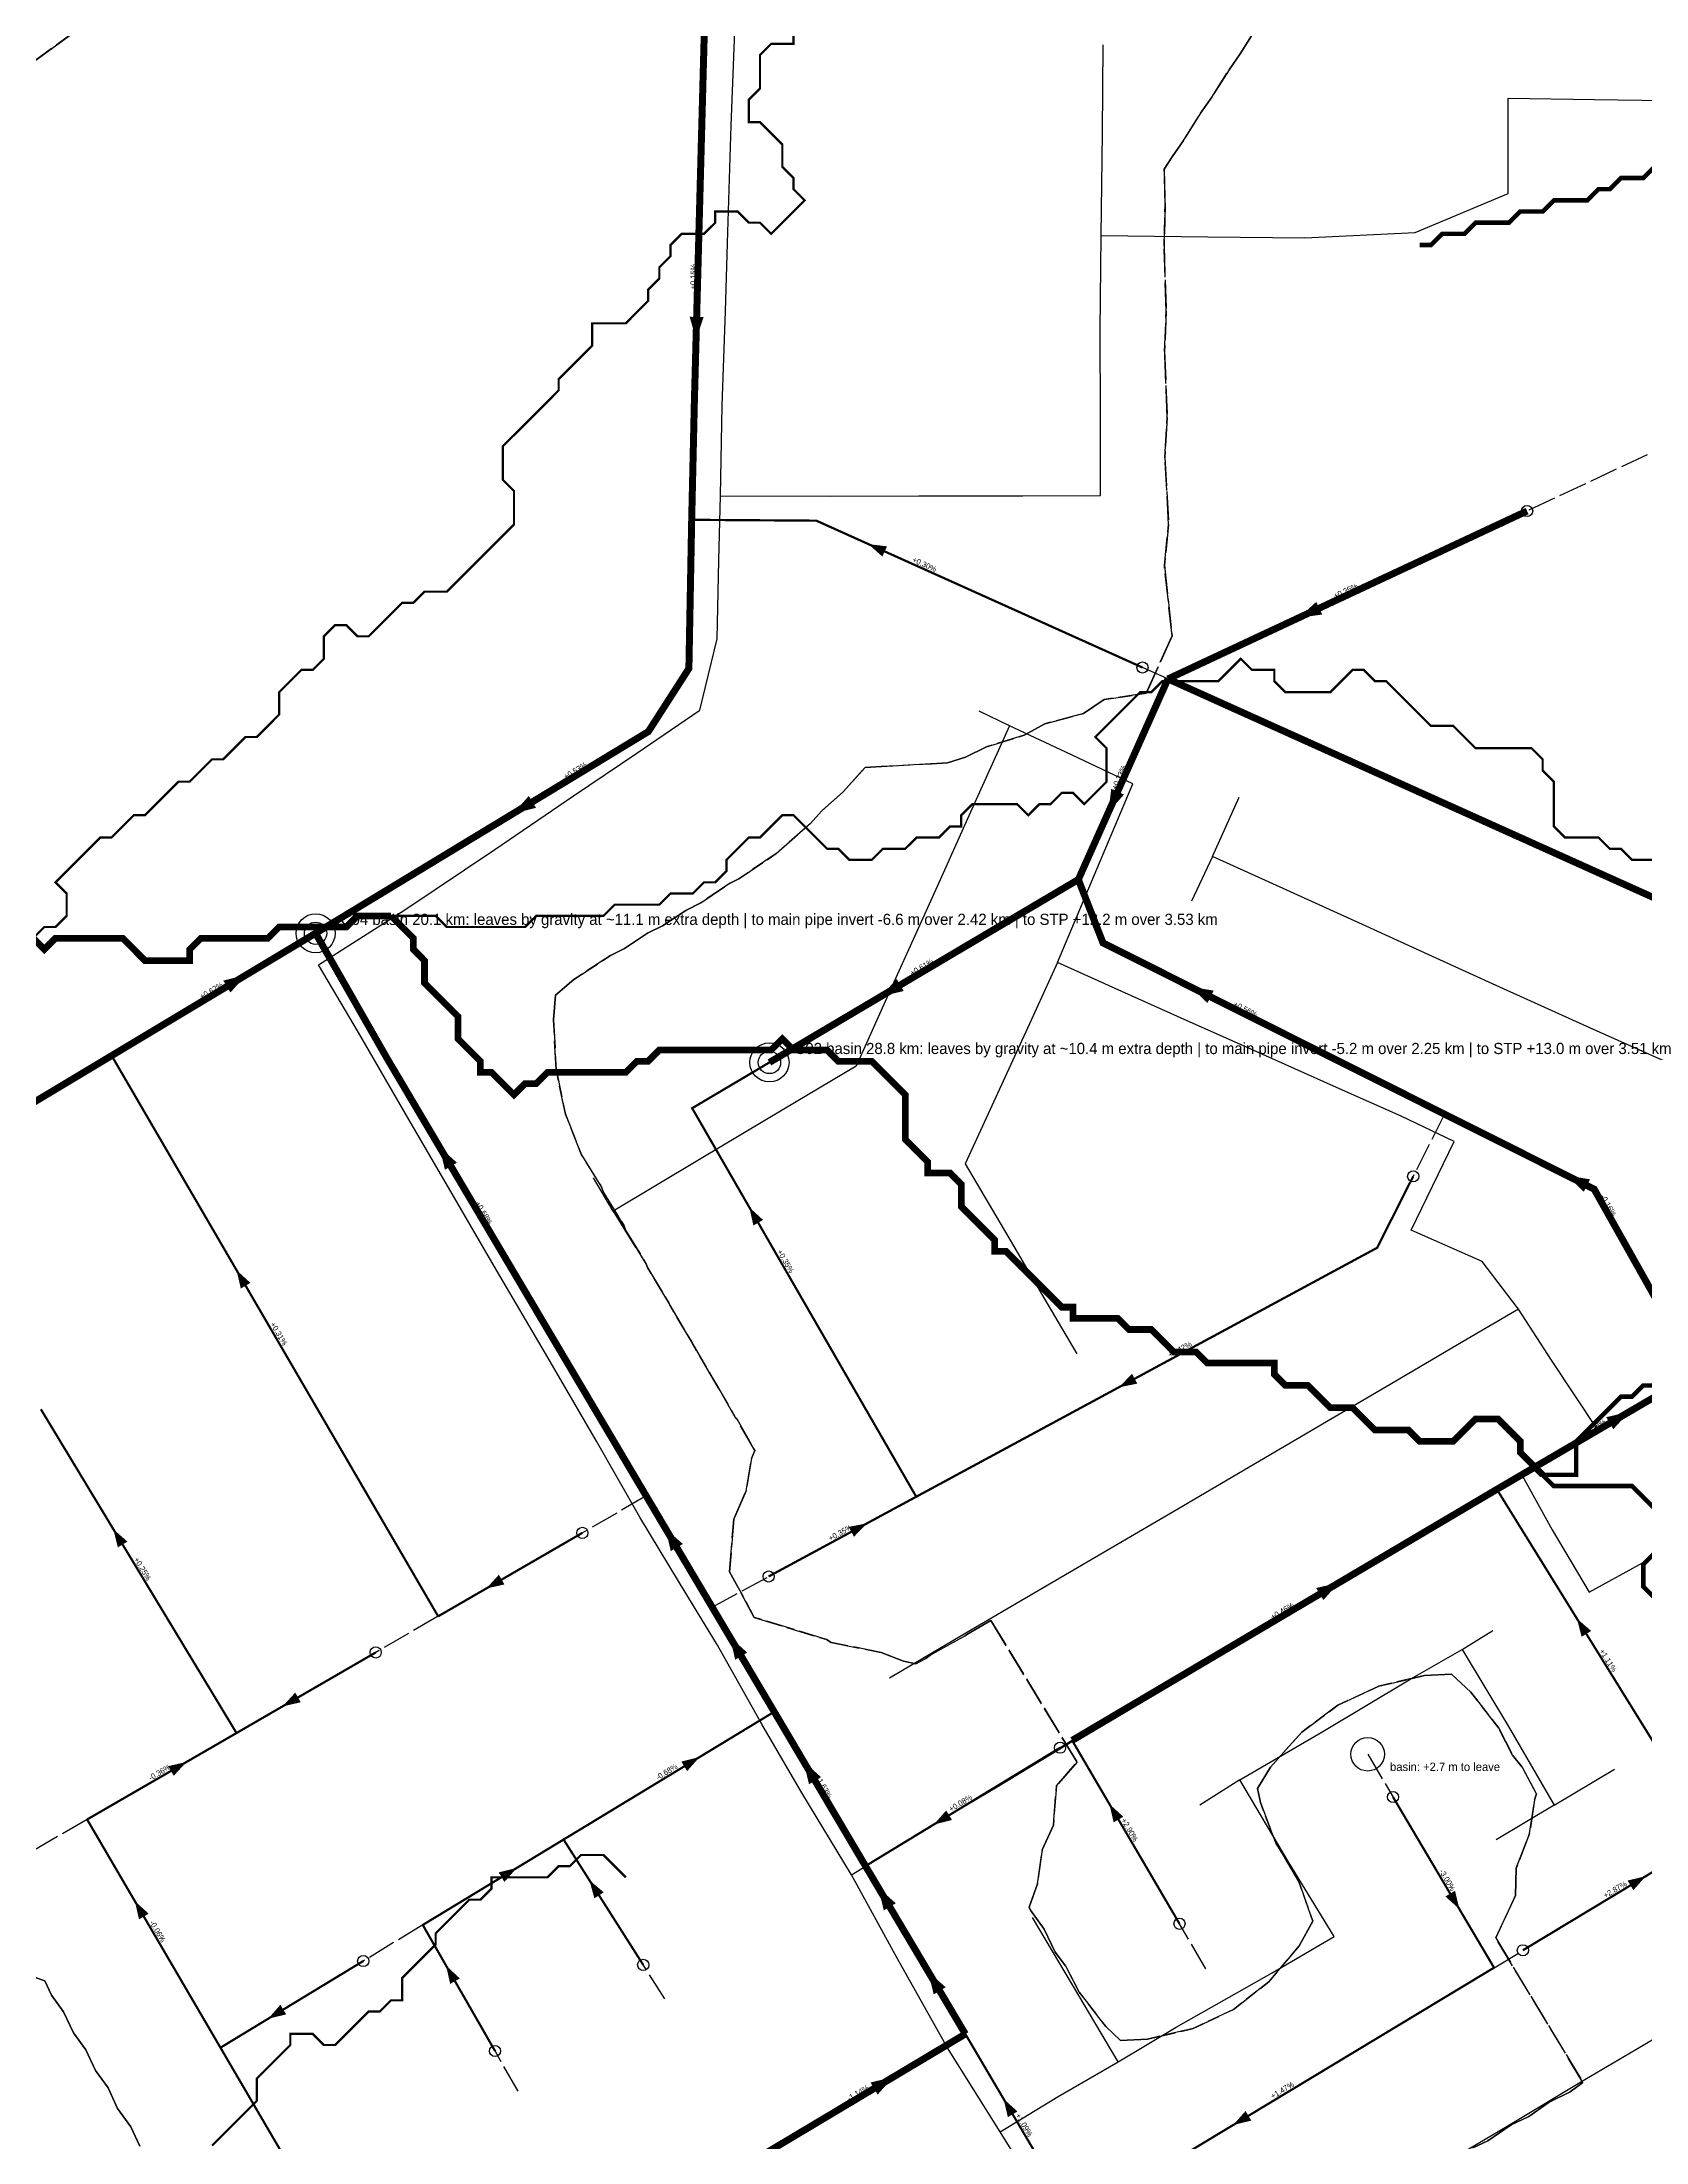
# Model space of a CAD drawing. Header units: metres. Extents: x 442821 to 452274, y 2561971 to 2571293.
# Drawn here: x 444798 to 445372, y 2566409 to 2567161 of the extents above; entities that cross this region are included whole.
import ezdxf
from ezdxf.enums import TextEntityAlignment as Align

# ---------------------------------------------------------------- set-up
doc = ezdxf.new("R2010")
doc.units = ezdxf.units.M
doc.header["$LTSCALE"] = 8
doc.linetypes.add('DASHDOT', pattern=[3.556, 2.54, -0.508, 0, -0.508])
doc.linetypes.add('DASHED', pattern=[1.524, 1.27, -0.254])
for name, color, linetype in [('A_ARROWS', 7, 'Continuous'), ('A_BASINS', 1, 'Continuous'), ('A_BRANCH', 7, 'Continuous'), ('A_BUILT_2006', 252, 'Continuous'), ('A_CATCHMENTS', 7, 'Continuous'), ('A_ENVELOPE', 3, 'Continuous'), ('A_GRADIENT', 8, 'Continuous'), ('A_HEAD_GAP', 8, 'Continuous'), ('A_HEADS', 8, 'Continuous'), ('A_LATERAL', 7, 'Continuous'), ('A_OUTLET_LABEL', 7, 'Continuous'), ('A_OUTLETS', 7, 'Continuous'), ('A_STREAMS', 5, 'Continuous'), ('A_SUBMAIN', 7, 'Continuous')]:
    doc.layers.add(name, color=color, linetype=linetype)

msp = doc.modelspace()

# ---------------------------------------------------------------- linework, layer by layer
at = {"layer": 'A_ARROWS', "color": 3}
for points in [[(445032.34, 2567054.61), (445030.06, 2567062.68), (445035.05, 2567062.54)], [(445094.01, 2566981.32), (445100.67, 2566980.52), (445099.02, 2566976.87)], [(444966.95, 2566884.91), (444972.5, 2566891.2), (444975.09, 2566886.92)], [(444871.32, 2566827.08), (444865.75, 2566820.82), (444863.18, 2566825.11)], [(444940.57, 2566765.54), (444946.8, 2566759.93), (444942.5, 2566757.38)], [(444867.96, 2566721.43), (444872.91, 2566716.9), (444869.46, 2566714.89)], [(444823.87, 2566628.75), (444828.89, 2566624.31), (444825.46, 2566622.24)], [(445021.38, 2566629.05), (445027.61, 2566623.45), (445023.31, 2566620.9)], [(444957.25, 2566607.51), (444961.79, 2566612.45), (444963.79, 2566608.99)], [(445044.42, 2566590.21), (445050.65, 2566584.6), (445046.35, 2566582.05)], [(444884.39, 2566565.33), (444888.93, 2566570.27), (444890.93, 2566566.81)], [(444850.01, 2566545.43), (444845.47, 2566540.49), (444843.47, 2566543.95)], [(445033.59, 2566547.2), (445029.15, 2566542.17), (445027.08, 2566545.59)], [(445070.83, 2566545.63), (445077.05, 2566540.02), (445072.75, 2566537.47)], [(445117.4, 2566523.05), (445121.83, 2566528.09), (445123.9, 2566524.67)], [(444968.22, 2566507.53), (444963.78, 2566502.5), (444961.71, 2566505.92)], [(444994.2, 2566503.12), (444999.32, 2566498.79), (444995.95, 2566496.64)], [(444831.55, 2566495.65), (444836.5, 2566491.13), (444833.05, 2566489.11)], [(445097.56, 2566500.47), (445103.8, 2566494.87), (445099.5, 2566492.31)], [(445305.43, 2566492.81), (445300.45, 2566497.3), (445303.89, 2566499.34)], [(444942.92, 2566472.54), (444947.84, 2566467.98), (444944.37, 2566465.99)], [(445115.42, 2566470.41), (445121.66, 2566464.81), (445117.36, 2566462.26)], [(444879.2, 2566453.51), (444883.63, 2566458.54), (444885.71, 2566455.12)], [(445102.89, 2566432.67), (445097.31, 2566426.42), (445094.74, 2566430.72)], [(445142.37, 2566424.85), (445147.34, 2566420.35), (445143.9, 2566418.32)], [(445224.5, 2566415.5), (445228.94, 2566420.52), (445231.01, 2566417.1)]]:
    msp.add_solid(points, dxfattribs=at)
at = {"layer": 'A_ARROWS', "color": 2}
for points in [[(445248.05, 2566954.98), (445254.24, 2566960.64), (445256.36, 2566956.11)], [(445179.91, 2566885.42), (445180.89, 2566893.74), (445185.45, 2566891.7)], [(445098.51, 2566819.45), (445104.12, 2566825.68), (445106.66, 2566821.37)], [(445209.3, 2566822.86), (445217.57, 2566821.51), (445215.33, 2566817.04)], [(445343.94, 2566755.33), (445352.21, 2566753.98), (445349.97, 2566749.51)], [(445051.39, 2566743.98), (445056.31, 2566739.44), (445052.85, 2566737.44)], [(445183.64, 2566679.55), (445188.32, 2566684.36), (445190.22, 2566680.84)], [(445366.16, 2566670.73), (445360.52, 2566664.53), (445358, 2566668.84)], [(445093.52, 2566630.86), (445088.84, 2566626.05), (445086.94, 2566629.57)], [(445262.38, 2566609.62), (445256.77, 2566603.4), (445254.22, 2566607.7)], [(445347.51, 2566596.74), (445352.58, 2566592.35), (445349.18, 2566590.24)], [(445180.24, 2566530.37), (445185.2, 2566525.85), (445181.75, 2566523.83)], [(445372.13, 2566504.57), (445367.69, 2566499.55), (445365.62, 2566502.98)]]:
    msp.add_solid(points, dxfattribs=at)
at = {"layer": 'A_BASINS', "color": 1}
msp.add_circle((445272.64, 2566548.21), 6, dxfattribs=at)
at = {"layer": 'A_BRANCH', "color": 3, "linetype": 'DASHED', "const_width": 0.8}
for points in [[(445192.07, 2566937.16), (445075.39, 2566989.71), (445030.78, 2566990.01)], [(444991.68, 2566627.44), (444940.07, 2566597.57)], [(445162.58, 2566550.54), (445092.97, 2566508.19)], [(444913.27, 2566474.19), (444862.19, 2566443.19)]]:
    msp.add_lwpolyline(points, dxfattribs=at)
at = {"layer": 'A_BRANCH', "color": 2, "linetype": 'DASHED', "const_width": 0.8}
for points in [[(445288.92, 2566755.04), (445276.03, 2566729.48), (445111.12, 2566640.37)], [(445058.31, 2566611.83), (445111.12, 2566640.37)]]:
    msp.add_lwpolyline(points, dxfattribs=at)
at = {"layer": 'A_BRANCH', "color": 3, "const_width": 0.8}
msp.add_lwpolyline([(444917.74, 2566584.64), (444867.93, 2566555.8)], dxfattribs=at)
at = {"layer": 'A_BRANCH', "color": 2, "const_width": 0.8}
msp.add_lwpolyline([(445328.17, 2566478.05), (445395.74, 2566518.81)], dxfattribs=at)
at = {"layer": 'A_BUILT_2006', "color": 252}
for points in [[(445044.85, 2567131.12), (445046.44, 2567171.15)], [(445177.71, 2567128.41), (445178.05, 2567160.04)], [(445322.86, 2567106.81), (445322.93, 2567140.9)], [(445322.93, 2567140.9), (445353.84, 2567140.47)], [(445353.84, 2567140.47), (445387.66, 2567140.01)], [(445043.77, 2567093), (445044.85, 2567131.12)], [(445177.32, 2567091.74), (445177.71, 2567128.41)], [(445289.61, 2567092.85), (445322.86, 2567106.81)], [(445042.93, 2567064.74), (445043.77, 2567093)], [(445176.93, 2567057.75), (445177.32, 2567091.74)], [(445177.32, 2567091.74), (445215.4, 2567091.33)], [(445215.4, 2567091.33), (445250.16, 2567090.96)], [(445250.16, 2567090.96), (445289.61, 2567092.85)], [(445041.65, 2567030.93), (445042.93, 2567064.74)], [(445177.03, 2567027.07), (445176.93, 2567057.75)], [(445041.05, 2566998.57), (445041.65, 2567030.93)], [(445177.03, 2566998.66), (445177.03, 2567027.07)], [(445040.47, 2566975.44), (445041.05, 2566998.57)], [(445041.05, 2566998.57), (445080.32, 2566998.47)], [(445080.32, 2566998.47), (445112.04, 2566998.62)], [(445112.04, 2566998.62), (445149.27, 2566998.64)], [(445149.27, 2566998.64), (445177.03, 2566998.66)], [(445039.91, 2566947.47), (445040.47, 2566975.44)], [(445033.75, 2566921.9), (445039.91, 2566947.47)], [(445010.85, 2566906.27), (445033.75, 2566921.9)], [(445144.51, 2566916.29), (445132.62, 2566889.91)], [(445144.51, 2566916.29), (445133.62, 2566921.52)], [(445164.65, 2566906.85), (445144.51, 2566916.29)], [(444988.44, 2566891.17), (445010.85, 2566906.27)], [(445188.62, 2566895.52), (445164.65, 2566906.85)], [(445175.76, 2566865.03), (445188.62, 2566895.52)], [(444960.32, 2566872.07), (444988.44, 2566891.17)], [(445132.62, 2566889.91), (445118.56, 2566858.72)], [(445217.12, 2566869.52), (445226.62, 2566890.74)], [(444928.18, 2566850.42), (444960.32, 2566872.07)], [(445161.62, 2566831.52), (445175.76, 2566865.03)], [(445217.12, 2566869.52), (445209.62, 2566853.52)], [(445244.98, 2566856.84), (445217.12, 2566869.52)], [(445118.56, 2566858.72), (445102.68, 2566823.49)], [(445270.74, 2566845.12), (445244.98, 2566856.84)], [(444897.3, 2566830.73), (444928.18, 2566850.42)], [(445297.16, 2566833.1), (445270.74, 2566845.12)], [(444911.57, 2566806.48), (444897.3, 2566830.73)], [(445161.62, 2566831.52), (445151.59, 2566809.65)], [(445182.34, 2566822.25), (445161.62, 2566831.52)], [(445319.9, 2566822.76), (445297.16, 2566833.1)], [(445102.68, 2566823.49), (445089.62, 2566794.52)], [(445204.64, 2566812.28), (445182.34, 2566822.25)], [(445353.41, 2566807.61), (445319.9, 2566822.76)], [(445231.62, 2566800.21), (445204.64, 2566812.28)], [(444929.08, 2566776.17), (444911.57, 2566806.48)], [(445151.59, 2566809.65), (445138.83, 2566781.79)], [(445379.89, 2566795.84), (445353.41, 2566807.61)], [(445261.51, 2566786.85), (445231.62, 2566800.21)], [(445089.62, 2566794.52), (445063.74, 2566779.05)], [(445138.83, 2566781.79), (445128.62, 2566759.52)], [(445284.62, 2566776.52), (445261.51, 2566786.85)], [(444945.04, 2566748.82), (444929.08, 2566776.17)], [(445063.74, 2566779.05), (445033.56, 2566761.01)], [(445303.62, 2566767.52), (445284.62, 2566776.52)], [(445288.2, 2566735.72), (445303.62, 2566767.52)], [(445033.56, 2566761.01), (445002.68, 2566742.55)], [(445128.62, 2566759.52), (445143.86, 2566733.61)], [(445002.68, 2566742.55), (444995.62, 2566754.52)], [(444961, 2566721.48), (444945.04, 2566748.82)], [(445002.68, 2566742.55), (445010.62, 2566729.52)], [(445313.62, 2566724.52), (445288.2, 2566735.72)], [(445143.86, 2566733.61), (445158.02, 2566709.54)], [(444978.45, 2566691.58), (444961, 2566721.48)], [(445326.62, 2566707.52), (445313.62, 2566724.52)], [(445158.02, 2566709.54), (445168.62, 2566691.52)], [(445326.62, 2566707.52), (445306.79, 2566695.88)], [(445338.44, 2566689.26), (445326.62, 2566707.52)], [(444996.75, 2566660.22), (444978.45, 2566691.58)], [(445306.79, 2566695.88), (445282.73, 2566681.77)], [(445355.16, 2566664.12), (445338.44, 2566689.26)], [(445282.73, 2566681.77), (445259.89, 2566668.37)], [(445355.16, 2566664.12), (445375.88, 2566676.41)], [(445259.89, 2566668.37), (445233.89, 2566653.12)], [(445327.93, 2566647.97), (445355.16, 2566664.12)], [(445012.28, 2566633.03), (444996.75, 2566660.22)], [(445233.89, 2566653.12), (445204.69, 2566635.91)], [(445296.75, 2566629.49), (445327.93, 2566647.97)], [(445327.93, 2566647.97), (445338.59, 2566628.58)], [(445026.39, 2566609.57), (445012.28, 2566633.03)], [(445204.69, 2566635.91), (445173.72, 2566617.82)], [(445262.7, 2566609.32), (445296.75, 2566629.49)], [(445338.59, 2566628.58), (445351.83, 2566606.25)], [(445173.72, 2566617.82), (445148.45, 2566602.99)], [(445351.83, 2566606.25), (445372.29, 2566617.47)], [(445040.07, 2566587.22), (445026.39, 2566609.57)], [(445230.48, 2566590.19), (445262.7, 2566609.32)], [(445148.45, 2566602.99), (445128.9, 2566591.52)], [(445055.84, 2566559), (445040.07, 2566587.22)], [(445128.9, 2566591.52), (445101.55, 2566575.48)], [(445200.51, 2566572.42), (445230.48, 2566590.19)], [(445288.1, 2566575.24), (445306.44, 2566585.75)], [(445306.44, 2566585.75), (445317.39, 2566592.54)], [(445306.44, 2566585.75), (445323.01, 2566558.11)], [(445167.57, 2566553.19), (445200.51, 2566572.42)], [(445256.54, 2566556.32), (445288.1, 2566575.24)], [(445070.2, 2566534.39), (445055.84, 2566559)], [(445226.9, 2566539.07), (445256.54, 2566556.32)], [(445323.01, 2566558.11), (445339.39, 2566530.01)], [(445140.08, 2566536.58), (445167.57, 2566553.19)], [(445339.39, 2566530.01), (445360.92, 2566542.86)], [(445087.94, 2566505.06), (445070.2, 2566534.39)], [(445115.69, 2566522.11), (445140.08, 2566536.58)], [(445226.9, 2566539.07), (445212.62, 2566529.99)], [(445244.42, 2566509.44), (445226.9, 2566539.07)], [(445339.39, 2566530.01), (445318.6, 2566517.6)], [(445087.94, 2566505.06), (445115.69, 2566522.11)], [(445104.34, 2566475.28), (445087.94, 2566505.06)], [(445260.62, 2566483), (445244.42, 2566509.44)], [(445167.04, 2566465.63), (445152.74, 2566489.76)], [(445238.48, 2566469.97), (445260.62, 2566483)], [(445122.35, 2566443.13), (445104.34, 2566475.28)], [(445183.37, 2566438.08), (445167.04, 2566465.63)], [(445204.12, 2566450.53), (445238.48, 2566469.97)], [(445183.37, 2566438.08), (445204.12, 2566450.53)], [(445368.55, 2566442.58), (445386.44, 2566453.16)], [(445141.15, 2566413.01), (445122.35, 2566443.13)], [(445161.95, 2566425.71), (445183.37, 2566438.08)], [(445350.3, 2566431.78), (445368.55, 2566442.58)], [(445322.6, 2566415.13), (445350.3, 2566431.78)], [(445141.15, 2566413.01), (445161.95, 2566425.71)], [(445159.82, 2566383.04), (445141.15, 2566413.01)], [(445291, 2566396.43), (445322.6, 2566415.13)]]:
    msp.add_lwpolyline(points, dxfattribs=at)
at = {"layer": 'A_CATCHMENTS', "color": 3, "linetype": 'DASHED'}
for points in [[(444349.99, 2566829.93), (444822.46, 2567173.82)], [(445231.12, 2567163.27), (445227.01, 2567156.8), (445223.03, 2567151.06), (445216.86, 2567141.3), (445212.84, 2567135.5), (445206.71, 2567125.8), (445202.64, 2567119.94), (445199.85, 2567115.51), (445200.18, 2567102.57), (445199.81, 2567088.07), (445200.52, 2567064.66), (445200, 2567050.29), (445200.9, 2567026.66), (445200.11, 2567012.33), (445201.41, 2566988.37), (445199.89, 2566973.64), (445202.66, 2566948.5), (445193.39, 2566927.93), (445178.31, 2566925.72), (445170.98, 2566920.71), (445157.17, 2566916.99), (445149.78, 2566912.96), (445136.28, 2566908.81), (445128.8, 2566905.11), (445122.35, 2566903.01), (445116.61, 2566902.67), (445116.32, 2566902.69), (445098.67, 2566901.7), (445098.54, 2566901.67), (445092.79, 2566901.37), (445085.13, 2566892.8), (445077.24, 2566885.79), (445073.26, 2566881.33), (445060.99, 2566870.54), (445047.67, 2566861.53), (445044.57, 2566859.97), (445034.1, 2566852.95), (445028.63, 2566850.23), (445020.32, 2566844.7), (445015.2, 2566842.18), (445006.54, 2566836.45), (445001.77, 2566834.12), (444988.67, 2566825.51), (444982.11, 2566819.91), (444981.37, 2566811.02), (444982.26, 2566793.45), (444985.6, 2566777.34), (444991.4, 2566762.68), (444998.38, 2566751.51), (444999.26, 2566749.24), (445006.47, 2566737.56), (445007.14, 2566735.81), (445014.54, 2566723.68), (445015.03, 2566722.39), (445022.61, 2566709.8), (445022.92, 2566708.96), (445030.67, 2566695.92), (445030.81, 2566695.54), (445038.69, 2566682.11), (445038.75, 2566682.04), (445046.5, 2566668.65), (445046.89, 2566668.2), (445053.32, 2566656.93), (445052.24, 2566654.08), (445050.26, 2566642.53), (445045.87, 2566632.39), (445044.31, 2566613.55), (445053.16, 2566597.18), (445079.06, 2566589.22), (445080.74, 2566588.2), (445098.62, 2566584.59), (445106.61, 2566581.48), (445111.01, 2566580.55), (445114.55, 2566582.46), (445116.16, 2566583.69), (445128.65, 2566590.64), (445129.22, 2566591.08), (445137.86, 2566596.03), (445168.67, 2566545.39), (445161.3, 2566536.96), (445160.19, 2566522.8), (445156.21, 2566513.97), (445154.51, 2566501.85), (445151.51, 2566493.49), (445151.99, 2566492.42), (445156.89, 2566485.63), (445160.88, 2566477.37), (445164.58, 2566472.51), (445169.43, 2566463.09), (445178.93, 2566450.72), (445184.26, 2566445.81), (445193.9, 2566446.23), (445210.19, 2566450.04), (445224.64, 2566456.88), (445237.27, 2566466.76), (445248.08, 2566479.65), (445253.02, 2566488.42), (445248.01, 2566502.65), (445239.77, 2566516.52), (445234.25, 2566530.91), (445233.21, 2566535.92), (445237.85, 2566543.53), (445249.05, 2566556.13), (445261.98, 2566565.8), (445276.63, 2566572.55), (445293.01, 2566576.38), (445302.59, 2566576.86), (445309.58, 2566570.47), (445319.53, 2566557.54), (445324.49, 2566547.91), (445327.9, 2566543.63), (445333.08, 2566533.98), (445332.34, 2566531.94), (445330.59, 2566519.86), (445325.81, 2566507.46), (445325.55, 2566497.67), (445318.45, 2566482.49), (445349.67, 2566430.73), (445345.05, 2566427.39), (445337.59, 2566423.7), (445330.35, 2566418.61), (445323.94, 2566415.52), (445315.65, 2566409.83), (445310.29, 2566407.33)], [(444833.29, 2566407.95), (444830.13, 2566414.88), (444825.39, 2566421.47), (444821.95, 2566428.81), (444817.49, 2566435), (444814, 2566442.42), (444809.6, 2566448.52), (444806.05, 2566456.04), (444801.7, 2566462.04), (444799.31, 2566467.11), (444793.47, 2566469.09)]]:
    msp.add_lwpolyline(points, dxfattribs=at)
at = {"layer": 'A_CATCHMENTS', "color": 2, "linetype": 'DASHED'}
msp.add_lwpolyline([(445310.29, 2566407.33), (445315.65, 2566409.83), (445323.94, 2566415.52), (445330.35, 2566418.61), (445337.59, 2566423.7), (445345.05, 2566427.39), (445349.67, 2566430.73), (445318.45, 2566482.49), (445325.55, 2566497.67), (445325.81, 2566507.46), (445330.59, 2566519.86), (445332.34, 2566531.94), (445333.08, 2566533.98), (445327.9, 2566543.63), (445324.49, 2566547.91), (445319.53, 2566557.54), (445309.58, 2566570.47), (445302.59, 2566576.86), (445293.01, 2566576.38), (445276.63, 2566572.55), (445261.98, 2566565.8), (445249.05, 2566556.13), (445237.85, 2566543.53), (445233.21, 2566535.92), (445234.25, 2566530.91), (445239.77, 2566516.52), (445248.01, 2566502.65), (445253.02, 2566488.42), (445248.08, 2566479.65), (445237.27, 2566466.76), (445224.64, 2566456.88), (445210.19, 2566450.04), (445193.9, 2566446.23), (445184.26, 2566445.81), (445178.93, 2566450.72), (445169.43, 2566463.09), (445164.58, 2566472.51), (445160.88, 2566477.37), (445156.89, 2566485.63), (445151.99, 2566492.42), (445151.51, 2566493.49), (445154.51, 2566501.85), (445156.21, 2566513.97), (445160.19, 2566522.8), (445161.3, 2566536.96), (445168.67, 2566545.39), (445137.86, 2566596.03), (445129.22, 2566591.08), (445128.65, 2566590.64), (445116.16, 2566583.69), (445114.55, 2566582.46), (445111.01, 2566580.55), (445106.61, 2566581.48), (445098.62, 2566584.59), (445080.74, 2566588.2), (445079.06, 2566589.22), (445053.16, 2566597.18), (445044.31, 2566613.55), (445045.87, 2566632.39), (445050.26, 2566642.53), (445052.24, 2566654.08), (445053.32, 2566656.93), (445046.89, 2566668.2), (445046.5, 2566668.65), (445038.75, 2566682.04), (445038.69, 2566682.11), (445030.81, 2566695.54), (445030.67, 2566695.92), (445022.92, 2566708.96), (445022.61, 2566709.8), (445015.03, 2566722.39), (445014.54, 2566723.68), (445007.14, 2566735.81), (445006.47, 2566737.56), (444999.26, 2566749.24), (444998.38, 2566751.51), (444991.4, 2566762.68), (444985.6, 2566777.34), (444982.26, 2566793.45), (444981.37, 2566811.02), (444982.11, 2566819.91), (444988.67, 2566825.51), (445001.77, 2566834.12), (445006.54, 2566836.45), (445015.2, 2566842.18), (445020.32, 2566844.7), (445028.63, 2566850.23), (445034.1, 2566852.95), (445044.57, 2566859.97), (445047.67, 2566861.53), (445060.99, 2566870.54), (445073.26, 2566881.33), (445077.24, 2566885.79), (445085.13, 2566892.8), (445092.79, 2566901.37), (445098.54, 2566901.67), (445098.67, 2566901.7), (445116.32, 2566902.69), (445116.61, 2566902.67), (445122.35, 2566903.01), (445128.8, 2566905.11), (445136.28, 2566908.81), (445149.78, 2566912.96), (445157.17, 2566916.99), (445170.98, 2566920.71), (445178.31, 2566925.72), (445193.39, 2566927.93), (445202.66, 2566948.5), (445199.89, 2566973.64), (445201.41, 2566988.37), (445200.11, 2567012.33), (445200.9, 2567026.66), (445200, 2567050.29), (445200.52, 2567064.66), (445199.81, 2567088.07), (445200.18, 2567102.57), (445199.85, 2567115.51), (445202.64, 2567119.94), (445206.71, 2567125.8), (445212.84, 2567135.5), (445216.86, 2567141.3), (445223.03, 2567151.06), (445227.01, 2567156.8), (445231.12, 2567163.27)], dxfattribs=at)
at = {"layer": 'A_CATCHMENTS', "color": 1, "linetype": 'DASHED'}
msp.add_lwpolyline([(444793.47, 2566469.09), (444799.31, 2566467.11), (444801.7, 2566462.04), (444806.05, 2566456.04), (444809.6, 2566448.52), (444814, 2566442.42), (444817.49, 2566435), (444821.95, 2566428.81), (444825.39, 2566421.47), (444830.13, 2566414.88), (444833.29, 2566407.95)], dxfattribs=at)
at = {"layer": 'A_ENVELOPE', "color": 3}
msp.add_lwpolyline([(444250.94, 2566757.85), (445002.03, 2567304.52), (445444.13, 2567418.61), (445577.23, 2567680.07), (447477.54, 2567541.02)], dxfattribs=at)
at = {"layer": 'A_HEAD_GAP', "color": 8, "linetype": 'DASHED'}
for points in [[(445505.12, 2567075.26), (445329.67, 2566993.17)], [(445201.18, 2566933.06), (445192.07, 2566937.16)], [(445300.14, 2566777.3), (445288.92, 2566755.04)], [(445014.5, 2566640.66), (444991.68, 2566627.44)], [(445038.08, 2566600.9), (445058.31, 2566611.83)], [(444940.07, 2566597.57), (444917.74, 2566584.64)], [(445166.9, 2566553.16), (445162.58, 2566550.54)], [(445272.64, 2566548.21), (445281.7, 2566532.9)], [(444814.48, 2566524.86), (444794.6, 2566513.35)], [(444934.57, 2566487.11), (444913.27, 2566474.19)], [(445214.74, 2566471.45), (445205.31, 2566487.54)], [(445021.14, 2566460.7), (445013.44, 2566472.82)], [(445317.85, 2566471.82), (445328.17, 2566478.05)], [(444968.68, 2566427.59), (444960.42, 2566442)]]:
    msp.add_lwpolyline(points, dxfattribs=at)
at = {"layer": 'A_HEADS', "color": 2}
for centre in [(445329.67, 2566993.17), (445288.92, 2566755.04), (445058.31, 2566611.83), (445205.31, 2566487.54), (445328.17, 2566478.05)]:
    msp.add_circle(centre, 2, dxfattribs=at)
at = {"layer": 'A_HEADS', "color": 3}
for centre in [(445192.07, 2566937.16), (444991.68, 2566627.44), (444917.74, 2566584.64), (445162.58, 2566550.54), (445281.7, 2566532.9), (444913.27, 2566474.19), (445013.44, 2566472.82), (444960.42, 2566442)]:
    msp.add_circle(centre, 2, dxfattribs=at)
at = {"layer": 'A_LATERAL', "color": 3, "linetype": 'DASHED', "const_width": 0.8}
for points in [[(444940.07, 2566597.57), (444823.25, 2566798.24)], [(444867.93, 2566555.8), (444797.94, 2566671.68)], [(444862.19, 2566443.19), (444814.48, 2566524.86)]]:
    msp.add_lwpolyline(points, dxfattribs=at)
at = {"layer": 'A_LATERAL', "color": 2, "linetype": 'DASHED', "const_width": 0.8}
msp.add_lwpolyline([(445111.12, 2566640.37), (445030.95, 2566779.43), (445058.6, 2566795.81)], dxfattribs=at)
at = {"layer": 'A_LATERAL', "color": 2, "const_width": 0.8}
for points in [[(445395.74, 2566518.81), (445318.86, 2566643.02)], [(445205.31, 2566487.54), (445166.9, 2566553.16)]]:
    msp.add_lwpolyline(points, dxfattribs=at)
at = {"layer": 'A_LATERAL', "color": 3, "linetype": 'DASHDOT', "const_width": 0.8}
for points in [[(444984.95, 2566517.68), (445060.31, 2566563.41)], [(444814.48, 2566524.86), (444867.93, 2566555.8)], [(445281.7, 2566532.9), (445317.85, 2566471.82)], [(444934.57, 2566487.11), (444984.95, 2566517.68)]]:
    msp.add_lwpolyline(points, dxfattribs=at)
at = {"layer": 'A_LATERAL', "color": 3, "const_width": 0.8}
for points in [[(445013.44, 2566472.82), (444984.95, 2566517.68)], [(444960.42, 2566442), (444934.57, 2566487.11)], [(445317.85, 2566471.82), (445167.97, 2566381.4)], [(444928.99, 2566328.83), (444862.19, 2566443.19)], [(445167.97, 2566381.4), (445128.69, 2566448.08)]]:
    msp.add_lwpolyline(points, dxfattribs=at)
at = {"layer": 'A_OUTLETS', "color": 1}
for centre, radius in [((444896.23, 2566842.03), 7), ((444896.23, 2566842.03), 4), ((445058.6, 2566795.81), 7), ((445058.6, 2566795.81), 4)]:
    msp.add_circle(centre, radius, dxfattribs=at)
at = {"layer": 'A_STREAMS', "color": 5}
for points, const_width in [([(445067.21, 2567164.38), (445067.21, 2567160.38), (445063.21, 2567160.38), (445059.21, 2567160.38), (445055.21, 2567156.38), (445055.21, 2567152.38), (445055.21, 2567148.38), (445055.21, 2567144.37), (445051.21, 2567140.37), (445051.21, 2567136.37), (445051.21, 2567132.37), (445055.21, 2567132.37), (445059.21, 2567128.37), (445063.21, 2567124.37), (445063.21, 2567120.37), (445063.21, 2567116.36), (445067.21, 2567112.36), (445067.21, 2567108.36), (445071.21, 2567104.36), (445067.21, 2567100.36), (445063.21, 2567096.36), (445059.21, 2567092.36), (445055.21, 2567096.36), (445051.21, 2567096.36), (445047.21, 2567100.36), (445043.21, 2567100.36), (445039.21, 2567100.36), (445039.21, 2567096.36), (445035.2, 2567092.36), (445031.2, 2567092.36), (445027.2, 2567092.36), (445023.2, 2567088.35), (445023.2, 2567084.35), (445019.2, 2567080.35), (445019.2, 2567076.35), (445015.2, 2567072.35), (445015.2, 2567068.35), (445011.2, 2567064.35), (445007.2, 2567060.34), (445003.2, 2567060.34), (444999.2, 2567060.34), (444995.2, 2567060.34), (444995.2, 2567056.34), (444995.2, 2567052.34), (444991.2, 2567048.34), (444987.2, 2567044.34), (444983.2, 2567040.34), (444983.2, 2567036.34), (444979.2, 2567032.33), (444975.2, 2567028.33), (444971.2, 2567024.33), (444967.2, 2567020.33), (444963.19, 2567016.33), (444963.19, 2567012.33), (444963.19, 2567008.33), (444963.19, 2567004.32), (444967.2, 2567000.32), (444967.2, 2566996.32), (444967.2, 2566992.32), (444967.2, 2566988.32), (444963.19, 2566984.32), (444959.19, 2566980.32), (444955.19, 2566976.32), (444951.19, 2566972.31), (444947.19, 2566968.31), (444943.19, 2566964.31), (444939.19, 2566964.31), (444935.19, 2566964.31), (444931.19, 2566960.31), (444927.19, 2566960.31), (444923.19, 2566956.31), (444919.19, 2566952.31), (444915.19, 2566948.31), (444911.19, 2566948.31), (444907.19, 2566952.31), (444903.19, 2566952.31), (444899.19, 2566948.31), (444899.19, 2566944.3), (444899.19, 2566940.3), (444895.19, 2566936.3), (444891.18, 2566936.3), (444887.18, 2566932.3), (444883.18, 2566928.3), (444883.18, 2566924.3), (444883.18, 2566920.3), (444879.18, 2566916.29), (444875.18, 2566912.29), (444871.18, 2566912.29), (444867.18, 2566908.29), (444863.18, 2566904.29), (444859.18, 2566904.29), (444855.18, 2566900.29), (444851.18, 2566896.29), (444847.18, 2566896.29), (444843.18, 2566892.29), (444839.18, 2566888.28), (444835.18, 2566884.28), (444831.18, 2566884.28), (444827.18, 2566880.28), (444823.18, 2566876.28), (444819.17, 2566876.28), (444815.17, 2566872.28), (444811.17, 2566868.28), (444807.17, 2566864.28), (444803.17, 2566860.27), (444807.17, 2566856.27), (444807.17, 2566852.27), (444807.17, 2566848.27), (444803.17, 2566844.27), (444799.17, 2566844.27), (444795.17, 2566840.27)], 0.8), ([(445375.25, 2567116.36), (445371.25, 2567112.36), (445367.25, 2567112.36), (445363.25, 2567112.36), (445359.25, 2567108.36), (445355.25, 2567108.36), (445351.25, 2567104.36), (445347.25, 2567104.36), (445343.25, 2567104.36), (445339.25, 2567104.36), (445335.25, 2567100.36), (445331.25, 2567100.36), (445327.25, 2567100.36), (445323.24, 2567096.36), (445319.24, 2567096.36), (445315.24, 2567096.36), (445311.24, 2567096.36), (445307.24, 2567092.36), (445303.24, 2567092.36), (445299.24, 2567092.36), (445295.24, 2567088.35), (445291.24, 2567088.35)], 1.6), ([(445375.25, 2566868.28), (445371.25, 2566868.28), (445367.25, 2566868.28), (445363.25, 2566872.28), (445359.25, 2566872.28), (445355.25, 2566876.28), (445351.25, 2566876.28), (445347.25, 2566876.28), (445343.25, 2566876.28), (445339.25, 2566880.28), (445339.25, 2566884.28), (445339.25, 2566888.28), (445339.25, 2566892.29), (445339.25, 2566896.29), (445335.25, 2566900.29), (445335.25, 2566904.29), (445331.25, 2566908.29), (445327.25, 2566908.29), (445323.24, 2566908.29), (445319.24, 2566908.29), (445315.24, 2566908.29), (445311.24, 2566908.29), (445307.24, 2566912.29), (445303.24, 2566916.29), (445299.24, 2566916.29), (445295.24, 2566916.29), (445291.24, 2566920.3), (445287.24, 2566924.3), (445283.24, 2566928.3), (445279.24, 2566932.3), (445275.24, 2566932.3), (445271.24, 2566936.3), (445267.24, 2566936.3), (445263.24, 2566932.3), (445259.24, 2566928.3), (445255.24, 2566928.3), (445251.23, 2566928.3), (445247.23, 2566928.3), (445243.23, 2566928.3), (445239.23, 2566932.3), (445239.23, 2566936.3), (445235.23, 2566936.3), (445231.23, 2566936.3), (445227.23, 2566940.3), (445223.23, 2566936.3), (445219.23, 2566932.3), (445215.23, 2566932.3), (445211.23, 2566932.3), (445207.23, 2566932.3), (445203.23, 2566932.3), (445199.23, 2566932.3), (445195.23, 2566928.3), (445191.23, 2566928.3), (445187.23, 2566924.3), (445183.23, 2566920.3), (445179.22, 2566916.29), (445175.22, 2566912.29), (445179.22, 2566908.29), (445179.22, 2566904.29), (445179.22, 2566900.29), (445179.22, 2566896.29), (445175.22, 2566892.29), (445171.22, 2566888.28), (445167.22, 2566892.29), (445163.22, 2566892.29), (445159.22, 2566888.28), (445155.22, 2566888.28), (445151.22, 2566884.28), (445147.22, 2566888.28), (445143.22, 2566888.28), (445139.22, 2566888.28), (445135.22, 2566888.28), (445131.22, 2566888.28), (445127.22, 2566884.28), (445127.22, 2566880.28), (445123.22, 2566880.28), (445119.22, 2566876.28), (445115.22, 2566876.28), (445111.22, 2566876.28), (445107.21, 2566872.28), (445103.21, 2566872.28), (445099.21, 2566872.28), (445095.21, 2566868.28), (445091.21, 2566868.28), (445087.21, 2566868.28), (445083.21, 2566872.28), (445079.21, 2566872.28), (445075.21, 2566876.28), (445071.21, 2566880.28), (445067.21, 2566884.28), (445063.21, 2566884.28), (445059.21, 2566880.28), (445055.21, 2566876.28), (445051.21, 2566876.28), (445047.21, 2566872.28), (445043.21, 2566868.28), (445043.21, 2566864.28), (445039.21, 2566860.27), (445035.2, 2566860.27), (445031.2, 2566856.27), (445027.2, 2566856.27), (445023.2, 2566856.27), (445019.2, 2566852.27), (445015.2, 2566852.27), (445011.2, 2566852.27), (445007.2, 2566852.27), (445003.2, 2566852.27), (444999.2, 2566848.27), (444995.2, 2566848.27), (444991.2, 2566848.27), (444987.2, 2566848.27), (444983.2, 2566848.27), (444979.2, 2566848.27), (444975.2, 2566848.27), (444971.2, 2566844.27), (444967.2, 2566844.27), (444963.19, 2566844.27), (444959.19, 2566844.27), (444955.19, 2566844.27), (444951.19, 2566844.27), (444947.19, 2566844.27), (444943.19, 2566844.27), (444939.19, 2566848.27), (444935.19, 2566848.27), (444931.19, 2566848.27), (444927.19, 2566848.27), (444923.19, 2566848.27)], 0.8), ([(444923.19, 2566848.27), (444919.19, 2566848.27), (444915.19, 2566848.27), (444911.19, 2566848.27), (444907.19, 2566844.27), (444903.19, 2566844.27), (444899.19, 2566844.27), (444895.19, 2566844.27), (444891.18, 2566844.27), (444887.18, 2566844.27), (444883.18, 2566844.27), (444879.18, 2566840.27), (444875.18, 2566840.27), (444871.18, 2566840.27), (444867.18, 2566840.27), (444863.18, 2566840.27), (444859.18, 2566840.27), (444855.18, 2566840.27), (444851.18, 2566836.27), (444851.18, 2566832.26), (444847.18, 2566832.26), (444843.18, 2566832.26), (444839.18, 2566832.26), (444835.18, 2566832.26), (444831.18, 2566836.27), (444827.18, 2566840.27), (444823.18, 2566840.27), (444819.17, 2566840.27), (444815.17, 2566840.27), (444811.17, 2566840.27), (444807.17, 2566840.27), (444803.17, 2566840.27), (444799.17, 2566836.27), (444795.17, 2566840.27)], 2.4), ([(445335.25, 2566648.2), (445331.25, 2566652.2), (445327.25, 2566656.2), (445327.25, 2566660.2), (445323.24, 2566664.21), (445319.24, 2566668.21), (445315.24, 2566668.21), (445311.24, 2566668.21), (445307.24, 2566664.21), (445303.24, 2566660.2), (445299.24, 2566660.2), (445295.24, 2566660.2), (445291.24, 2566660.2), (445287.24, 2566664.21), (445283.24, 2566664.21), (445279.24, 2566664.21), (445275.24, 2566664.21), (445271.24, 2566668.21), (445267.24, 2566672.21), (445263.24, 2566672.21), (445259.24, 2566672.21), (445255.24, 2566676.21), (445251.23, 2566680.21), (445247.23, 2566680.21), (445243.23, 2566680.21), (445239.23, 2566684.21), (445239.23, 2566688.21), (445235.23, 2566688.21), (445231.23, 2566688.21), (445227.23, 2566688.21), (445223.23, 2566688.21), (445219.23, 2566688.21), (445215.23, 2566688.21), (445211.23, 2566692.22), (445207.23, 2566692.22), (445203.23, 2566692.22), (445199.23, 2566696.22), (445195.23, 2566700.22), (445191.23, 2566700.22), (445187.23, 2566700.22), (445183.23, 2566704.22), (445179.22, 2566704.22), (445175.22, 2566704.22), (445171.22, 2566704.22), (445167.22, 2566704.22), (445167.22, 2566708.22), (445163.22, 2566708.22), (445159.22, 2566712.22), (445155.22, 2566716.22), (445151.22, 2566720.23), (445147.22, 2566724.23), (445143.22, 2566728.23), (445139.22, 2566728.23), (445139.22, 2566732.23), (445135.22, 2566736.23), (445131.22, 2566740.23), (445127.22, 2566744.23), (445127.22, 2566748.24), (445127.22, 2566752.24), (445123.22, 2566756.24), (445119.22, 2566756.24), (445115.22, 2566756.24), (445115.22, 2566760.24), (445111.22, 2566764.24), (445107.21, 2566768.24), (445107.21, 2566772.24), (445107.21, 2566776.25), (445107.21, 2566780.25), (445107.21, 2566784.25), (445103.21, 2566788.25), (445099.21, 2566792.25), (445095.21, 2566796.25), (445091.21, 2566796.25), (445087.21, 2566796.25), (445083.21, 2566796.25), (445079.21, 2566800.25), (445075.21, 2566800.25), (445071.21, 2566800.25), (445067.21, 2566800.25), (445063.21, 2566804.26), (445059.21, 2566800.25), (445055.21, 2566800.25), (445051.21, 2566800.25), (445047.21, 2566800.25), (445043.21, 2566800.25), (445039.21, 2566800.25), (445035.2, 2566800.25), (445031.2, 2566800.25), (445027.2, 2566800.25), (445023.2, 2566800.25), (445019.2, 2566800.25), (445015.2, 2566796.25), (445011.2, 2566796.25), (445007.2, 2566792.25), (445003.2, 2566792.25), (444999.2, 2566792.25), (444995.2, 2566792.25), (444991.2, 2566792.25), (444987.2, 2566792.25), (444983.2, 2566792.25), (444979.2, 2566792.25), (444975.2, 2566788.25), (444971.2, 2566788.25), (444967.2, 2566784.25), (444963.19, 2566788.25), (444959.19, 2566792.25), (444955.19, 2566792.25), (444955.19, 2566796.25), (444951.19, 2566800.25), (444947.19, 2566804.26), (444947.19, 2566808.26), (444947.19, 2566812.26), (444943.19, 2566816.26), (444939.19, 2566820.26), (444935.19, 2566824.26), (444935.19, 2566828.26), (444935.19, 2566832.26), (444931.19, 2566836.27), (444931.19, 2566840.27), (444927.19, 2566844.27), (444923.19, 2566848.27)], 2.4), ([(445375.25, 2566680.21), (445371.25, 2566680.21), (445367.25, 2566676.21), (445363.25, 2566676.21), (445359.25, 2566672.21), (445355.25, 2566668.21), (445351.25, 2566664.21), (445347.25, 2566660.2), (445347.25, 2566656.2), (445347.25, 2566652.2), (445347.25, 2566648.2), (445343.25, 2566648.2), (445339.25, 2566648.2), (445335.25, 2566648.2)], 1.6), ([(445375.25, 2566636.2), (445371.25, 2566640.2), (445367.25, 2566644.2), (445363.25, 2566644.2), (445359.25, 2566644.2), (445355.25, 2566644.2), (445351.25, 2566644.2), (445347.25, 2566644.2), (445343.25, 2566644.2), (445339.25, 2566644.2), (445335.25, 2566648.2)], 1.6), ([(445375.25, 2566604.19), (445371.25, 2566608.19), (445371.25, 2566612.19), (445371.25, 2566616.19), (445375.25, 2566620.19)], 1.6), ([(445007.2, 2566504.15), (445003.2, 2566508.15), (444999.2, 2566512.15), (444995.2, 2566512.15), (444991.2, 2566512.15), (444987.2, 2566508.15), (444983.2, 2566508.15), (444979.2, 2566504.15), (444975.2, 2566504.15), (444971.2, 2566504.15), (444967.2, 2566504.15), (444963.19, 2566504.15), (444959.19, 2566504.15), (444959.19, 2566500.15), (444955.19, 2566496.15), (444951.19, 2566496.15), (444947.19, 2566492.15), (444943.19, 2566488.14), (444939.19, 2566484.14), (444939.19, 2566480.14), (444935.19, 2566476.14), (444931.19, 2566472.14), (444927.19, 2566468.14), (444927.19, 2566464.14), (444927.19, 2566460.14), (444923.19, 2566460.14), (444919.19, 2566456.13), (444915.19, 2566456.13), (444911.19, 2566452.13), (444907.19, 2566448.13), (444903.19, 2566444.13), (444899.19, 2566444.13), (444895.19, 2566448.13), (444891.18, 2566448.13), (444887.18, 2566448.13), (444887.18, 2566444.13), (444883.18, 2566440.13), (444879.18, 2566436.13), (444875.18, 2566432.13), (444875.18, 2566428.12), (444875.18, 2566424.12), (444871.18, 2566420.12), (444867.18, 2566416.12), (444863.18, 2566412.12), (444859.18, 2566408.12)], 0.8)]:
    msp.add_lwpolyline(points, dxfattribs=dict(at, const_width=const_width))
at = {"layer": 'A_SUBMAIN', "color": 3, "linetype": 'DASHED', "const_width": 2.5}
for points in [[(445035.28, 2567164.01), (445031.74, 2567032.16), (445030.78, 2566990.01)], [(444748.57, 2566753.43), (444823.25, 2566798.24)], [(445038.08, 2566600.9), (445014.5, 2566640.66)], [(445060.31, 2566563.41), (445038.08, 2566600.9)]]:
    msp.add_lwpolyline(points, dxfattribs=at)
at = {"layer": 'A_SUBMAIN', "color": 2, "const_width": 2.5}
for points in [[(445807.78, 2567048.2), (445436.13, 2566827.24), (445201.18, 2566933.06)], [(445169.12, 2566861.27), (445058.6, 2566795.81)], [(445300.14, 2566777.3), (445177.94, 2566838.59), (445169.12, 2566861.27)]]:
    msp.add_lwpolyline(points, dxfattribs=at)
at = {"layer": 'A_SUBMAIN', "color": 3, "const_width": 2.5}
for points in [[(445030.78, 2566990.01), (445029.78, 2566936.8), (445015.26, 2566914.2), (444896.23, 2566842.03)], [(444823.25, 2566798.24), (444896.23, 2566842.03)], [(445014.5, 2566640.66), (444921.82, 2566797.21), (444896.23, 2566842.03)], [(445092.97, 2566508.19), (445060.31, 2566563.41)], [(445110.83, 2566478.14), (445092.97, 2566508.19)]]:
    msp.add_lwpolyline(points, dxfattribs=at)
at = {"layer": 'A_SUBMAIN', "color": 2, "linetype": 'DASHED', "const_width": 2.5}
for points in [[(445329.67, 2566993.17), (445201.18, 2566933.06)], [(445201.18, 2566933.06), (445169.12, 2566861.27)], [(445166.9, 2566553.16), (445318.86, 2566643.02)]]:
    msp.add_lwpolyline(points, dxfattribs=at)
at = {"layer": 'A_SUBMAIN', "color": 2, "linetype": 'DASHDOT', "const_width": 2.5}
for points in [[(445390.5, 2566684.99), (445353.67, 2566750.45), (445300.14, 2566777.3)], [(445318.86, 2566643.02), (445390.5, 2566684.99)]]:
    msp.add_lwpolyline(points, dxfattribs=at)
at = {"layer": 'A_SUBMAIN', "color": 3, "linetype": 'DASHDOT', "const_width": 2.5}
for points in [[(445128.69, 2566448.08), (445110.83, 2566478.14)], [(445053.46, 2566403.15), (445128.69, 2566448.08)]]:
    msp.add_lwpolyline(points, dxfattribs=at)

# ---------------------------------------------------------------- texts
at = {"layer": 'A_BASINS', "color": 1}
msp.add_text('basin: +2.7 m to leave', height=3, dxfattribs=at).set_placement((445280.64, 2566542.21))
at = {"layer": 'A_GRADIENT', "color": 3}
for s, rotation, p in [('+0.15%', 88.46362, (445032.94, 2567077.01)), ('+0.30%', 335.75453, (445113.39, 2566972.59)), ('+0.53%', 31.22978, (444989.98, 2566898.87)), ('+0.62%', 30.96587, (444859.74, 2566820.13)), ('+0.68%', 300.62397, (444955.02, 2566741.14)), ('+0.31%', 300.20682, (444881.66, 2566697.9)), ('+0.25%', 301.13019, (444832.93, 2566613.74)), ('-0.36%', 30.06764, (444841.2, 2566540.33)), ('-0.68%', 31.25014, (445022.63, 2566540.55)), ('+1.63%', 300.60524, (445076.64, 2566535.8)), ('+0.08%', 31.31174, (445127.78, 2566529.36)), ('-3.00%', -59.38305, (445299.78, 2566502.36)), ('-0.06%', 300.29127, (444838.33, 2566484.02)), ('-1.14%', 30.84394, (445091.08, 2566425.61)), ('+1.47%', 31.10208, (445242.91, 2566426.61)), ('+1.09%', 300.49725, (445148.33, 2566414.74))]:
    msp.add_text(s, height=2, rotation=rotation, dxfattribs=at).set_placement(p, align=Align.BOTTOM_CENTER)
at = {"layer": 'A_GRADIENT', "color": 2}
for s, rotation, p in [('+0.35%', 25.07405, (445265.43, 2566963.11)), ('+0.23%', 65.92974, (445185.15, 2566897.16)), ('+0.61%', 30.63711, (445113.86, 2566828.54)), ('+0.56%', 333.36274, (445228.16, 2566813.4)), ('-0.16%', 299.36774, (445357.4, 2566743.81)), ('+0.35%', 299.96434, (445063.01, 2566723.82)), ('+0.42%', 28.38395, (445206.17, 2566691.73)), ('-0.18%', 30.36161, (445354.68, 2566664.01)), ('+0.35%', 28.38395, (445084.72, 2566626.1)), ('+0.46%', 30.5968, (445242.88, 2566598.09)), ('+1.11%', 301.75255, (445357.3, 2566580.92)), ('+2.90%', 300.34477, (445186.11, 2566520.35)), ('+2.87%', 31.10208, (445361.95, 2566498.43))]:
    msp.add_text(s, height=2, rotation=rotation, dxfattribs=at).set_placement(p, align=Align.BOTTOM_CENTER)
at = {"layer": 'A_OUTLET_LABEL', "color": 1}
for s, p in [('C04 basin 20.1 km: leaves by gravity at ~11.1 m extra depth | to main pipe invert -6.6 m over 2.42 km | to STP +12.2 m over 3.53 km', (444905.23, 2566845.03)), ('C02 basin 28.8 km: leaves by gravity at ~10.4 m extra depth | to main pipe invert -5.2 m over 2.25 km | to STP +13.0 m over 3.51 km', (445067.6, 2566798.81))]:
    msp.add_text(s, height=4, dxfattribs=at).set_placement(p)

doc.saveas('drawing.dxf')
